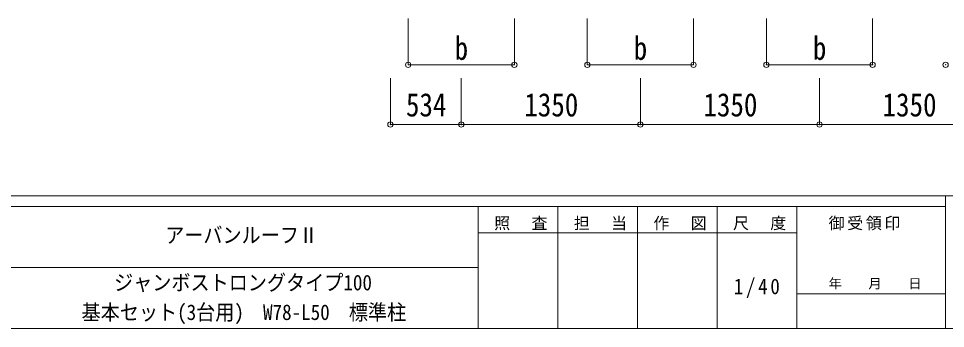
# Model space of a CAD drawing. Units: millimetres at full size, sheet at 1:40. Extents: x -11243 to 11243, y -7760 to 7760.
# Drawn here: x 136 to 7122, y -7760 to -5423 of the extents above; entities that cross this region are included whole.
import ezdxf
from ezdxf.enums import TextEntityAlignment as Align

# ---------------------------------------------------------------- set-up
doc = ezdxf.new("R2010")
doc.units = ezdxf.units.MM
doc.header["$LTSCALE"] = 40
doc.header["$PDMODE"] = 32
doc.header["$PDSIZE"] = 40
for name, color, linetype, lineweight in [('0-3_ELV2', 4, 'Continuous', 9), ('0-6_OTH_LINE', 6, 'Continuous', 9), ('F-0_240', 7, 'Continuous', 9)]:
    doc.layers.add(name, color=color, linetype=linetype, lineweight=lineweight)
doc.styles.add('ＭＳ ゴシック', font='')
doc.styles.get('ＭＳ ゴシック').set_extended_font_data('MS Gothic')

msp = doc.modelspace()

# ---------------------------------------------------------------- linework, layer by layer
at = {"layer": '0-3_ELV2', "color": 6}
for p, q in [((3073.16, -5772.49), (3073.16, -5423.49)), ((3873.16, -5772.49), (3873.16, -5423.49)), ((4423.16, -5772.49), (4423.16, -5423.49)), ((5223.16, -5772.49), (5223.16, -5423.49)), ((5773.15, -5772.49), (5773.15, -5423.49)), ((6573.15, -5772.49), (6573.15, -5423.49)), ((3073.16, -5772.49), (3873.16, -5772.49)), ((4423.16, -5772.49), (5223.16, -5772.49)), ((5773.15, -5772.49), (6573.15, -5772.49)), ((2939.16, -6222.49), (2939.16, -5872.49)), ((3473.16, -6222.49), (3473.16, -5872.49)), ((4823.16, -6222.49), (4823.16, -5872.49)), ((6173.15, -6222.49), (6173.15, -5872.49))]:
    msp.add_line(p, q, dxfattribs=at)
for p in [(3073.16, -5772.49), (3873.16, -5772.49), (4423.16, -5772.49), (5223.16, -5772.49), (5773.15, -5772.49), (6573.15, -5772.49), (7123.16, -5772.49), (2939.16, -6222.49), (3473.16, -6222.49), (4823.16, -6222.49), (6173.15, -6222.49)]:
    msp.add_point(p, dxfattribs=at)
at = {"layer": '0-6_OTH_LINE'}
for p, q in [((2939.16, -6222.49), (3473.16, -6222.49)), ((3473.16, -6222.49), (4823.16, -6222.49)), ((4823.16, -6222.49), (6173.15, -6222.49)), ((6173.15, -6222.49), (7523.16, -6222.49))]:
    msp.add_line(p, q, dxfattribs=at)
at = {"layer": 'F-0_240', "color": 5}
for p, q in [((-11242.74, -6760), (10677.26, -6760)), ((7121.58, -6760), (7121.58, -7760)), ((-11242.74, -6840), (7121.58, -6840)), ((3601.58, -6840), (3601.58, -7760)), ((4201.58, -6840), (4201.58, -7760)), ((4801.58, -6840), (4801.58, -7760)), ((5401.58, -6840), (5401.58, -7760)), ((6001.58, -6840), (6001.58, -7760)), ((3601.58, -7040), (6001.58, -7040)), ((-4598.42, -7300), (3601.58, -7300)), ((6001.58, -7500), (7121.58, -7500)), ((-11242.74, -7760), (10677.26, -7760))]:
    msp.add_line(p, q, dxfattribs=at)

# ---------------------------------------------------------------- texts
at = {"layer": '0-3_ELV2', "color": 7, "style": 'ＭＳ ゴシック', "width": 0.85}
for s, p in [('b', (3423.16, -5787.49)), ('b', (4773.16, -5787.49)), ('b', (6123.15, -5787.49)), ('534', (3056.16, -6214.49)), ('1350', (3948.16, -6214.49)), ('1350', (5298.15, -6214.49)), ('1350', (6648.15, -6214.49))]:
    msp.add_text(s, height=176, dxfattribs=at).set_placement(p, align=Align.BOTTOM_LEFT)
at = {"layer": 'F-0_240', "style": 'ＭＳ ゴシック', "width": 0.9}
for s, p in [('アーバンルーフⅡ', (1241.58, -7150)), ('ジャンボストロングタイプ100', (856.58, -7507.84)), ('基本セット(3台用)\u3000W78-L50\u3000標準柱', (611.58, -7731.34))]:
    msp.add_text(s, height=117.3, dxfattribs=at).set_placement(p, align=Align.BOTTOM_LEFT)
at = {"layer": 'F-0_240', "style": 'ＭＳ ゴシック'}
msp.add_text('年\u3000\u3000月\u3000\u3000日', height=73.31, dxfattribs=at).set_placement((6241.58, -7480), align=Align.BOTTOM_LEFT)
at = {"layer": 'F-0_240', "attachment_point": 7, "style": 'ＭＳ ゴシック'}
for s, insert, char_height in [('\\T1.17;照\u3000査', (3721.58, -7020), 87.98), ('\\T1.17;担\u3000当', (4321.58, -7020), 87.98), ('\\T1.17;作\u3000図', (4921.58, -7020), 87.98), ('\\T1.17;尺\u3000度', (5521.58, -7020), 87.98), ('\\T1.17;御受領印', (6241.58, -7020), 87.98), ('\\T1.28;\\W0.9;1/40', (5526.58, -7530), 117.3)]:
    msp.add_mtext(s, dxfattribs=dict(at, insert=insert, char_height=char_height))

doc.saveas('drawing.dxf')
